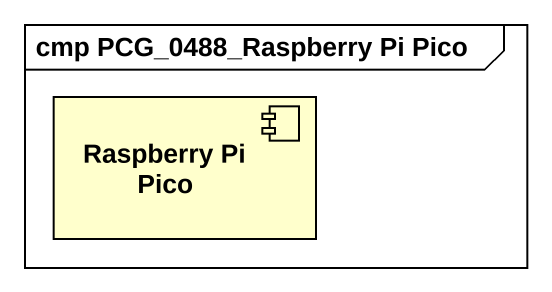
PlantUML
@startuml
mainframe cmp PCG_0488_Raspberry Pi Pico
component "Raspberry Pi Pico" as Raspberry_Pi_Pico
@enduml
